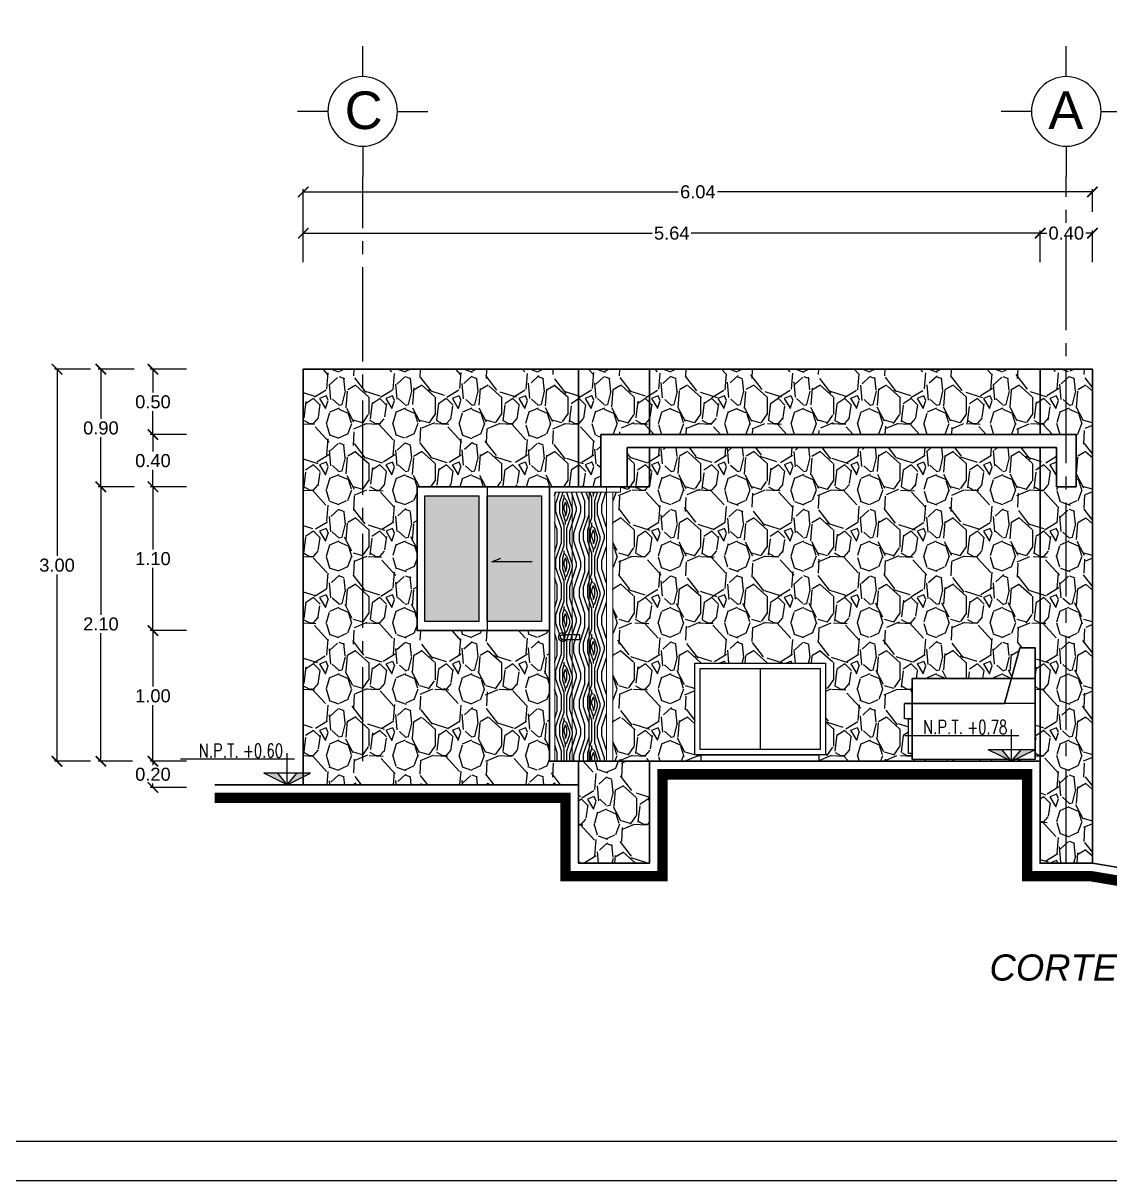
# Model space of a CAD drawing. Header units: millimetres. Extents: x 525387 to 527545, y 2235066 to 2235448.
# Drawn here: x 525726.26 to 525734.58, y 2235177.97 to 2235186.83 of the extents above; entities that cross this region are included whole.
import ezdxf
from ezdxf.enums import TextEntityAlignment as Align

# ---------------------------------------------------------------- set-up
doc = ezdxf.new("R2010")
doc.units = ezdxf.units.MM
doc.linetypes.add('ACAD_ISO04W100', pattern=[30, 24, -3, 0, -3])
for name, color, linetype in [('auxiliar', 6, 'Continuous'), ('COTAS', 2, 'Continuous'), ('EJES', 1, 'Continuous'), ('muebles', 2, 'Continuous'), ('pie de plano', 7, 'Continuous'), ('Texto', 7, 'Continuous'), ('ventanas', 3, 'Continuous')]:
    doc.layers.add(name, color=color, linetype=linetype)
doc.layers.add('muro', color=5, linetype='Continuous', lineweight=35)
doc.layers.add('puertas', color=2, linetype='Continuous', lineweight=13)
doc.styles.add('ARIAL', font='ariali.ttf')
doc.styles.add('ROMANS', font='romans')
doc.styles.get("Standard").update_dxf_attribs({"font": 'arial.ttf'})
doc.styles.add('STYLE1', font='arial.ttf')
doc.dimstyles.new('ISO-25', dxfattribs={"dimtxt": 0.04, "dimasz": 0.02, "dimexe": 0.02, "dimexo": 0.02, "dimgap": 0.02, "dimtad": 0, "dimtih": 1, "dimtoh": 1, "dimzin": 1, "dimdsep": 46, "dimtxsty": 'Standard', "dimcen": 0.02, "dimazin": 0, "dimtfac": 1, "dimtmove": 0, "dimatfit": 3, "dimfxl": 1, "dimarcsym": 0})
pattern_1 = [(138.0127875000001, (-47.76996672284603, -8.475744534792602), (-4.571999999716357, 4.064000000319163), [0.06834428800000002, -6.766096727913001]), (94.96974100000003, (-47.82076672284603, -8.430024534792603), (0.5080000289395837, -6.095999997588102), [0.117280944, -11.61080977870479]), (42.51044709999998, (-47.83092672284603, -8.313184534792603), (-5.587999998049193, -5.080000002145498), [0.08269630399999997, -8.186944558819993]), (177.273689, (-47.95792672284603, -8.115064534792602), (10.15999999994663, -0.5080000010639469), [0.106800904, -10.5732874851476]), (202.8336541800001, (-48.06460672284603, -8.109984534792602), (6.095999999911093, 2.540000000212681), [0.10472674, -10.3679615490688]), (267.2736889999999, (-48.16112672284603, -8.150624534792602), (0.5080000010639476, 10.15999999994663), [0.106800904, -10.5732874851476]), (307.69424047, (-48.16620672284603, -8.257304534792603), (-5.080000000380083, 6.603999999707181), [0.1412387319999999, -13.9826230628494]), (342.25532837, (-48.07984672284603, -8.369064534792603), (11.17599999969577, -3.556000000955861), [0.133343904, -13.201051320381]), (31.42956562000002, (-47.95284672284603, -8.409704534792603), (6.603999999645206, 4.064000000576624), [0.1071626, -10.6091091397424]), (85.23635829999996, (-47.86140672284603, -8.353824534792603), (-0.5080000008778524, -5.587999999919906), [0.122342656, -5.994787389999998]), (132.3974378, (-47.85124672284603, -8.231904534792601), (-5.588000000212799, 6.095999999804934), [0.158215584, -15.6633545024354]), (48.81407483, (-47.96300672284603, -8.617984534792603), (3.048000000247837, 3.555999999786702), [0.054000908, -5.346113164868801]), (81.46923440000003, (-47.92744672284603, -8.577344534792601), (-1.01599999884747, -6.604000000177932), [0.102736396, -10.17092779940799]), (134.9999999999999, (-47.91220672284603, -8.475744534792602), (-0.508000000000048, 1.643723596710471e-16), [0.07184186800000002, -0.6465786216856001]), (113.19859051, (-47.85124672284603, -8.440184534792602), (1.015999999821867, -2.540000000069218), [0.03868826400000001, -3.8301244737788]), (201.80140949, (-47.86648672284603, -8.404624534792601), (1.523999999964575, 0.5080000001062989), [0.05471312399999999, -2.680950597999999]), (300.96375653, (-47.91728672284603, -8.424944534792601), (1.015999999944225, -1.524000000037277), [0.088863932, -2.873259630582]), (71.56505118000001, (-47.87156672284603, -8.501144534792601), (-0.507999999946751, -1.016000000026517), [0.06425742800000002, -1.5421796233656]), (286.389540334, (-47.86648672284603, -8.109984534792602), (1.524000000000048, -5.08000000000003), [0.09001759999999998, -8.911765334507795]), (340.34617594, (-47.84108672284603, -8.196344534792603), (-5.587999999934083, 2.032000000185864), [0.075519788, -7.476443135640001]), (203.1985905099999, (-47.76996672284603, -8.501144534792601), (2.540000000071057, 1.015999999822652), [0.07737602000000002, -3.7914367177788]), (253.61045967, (-47.84108672284603, -8.531624534792602), (1.523999999644573, 5.080000000106459), [0.09001759999999998, -8.911765334507994]), (249.44395478, (-48.18144672284603, -8.109984534792602), (1.016000000000043, 2.539999999999973), [0.08680704, -4.253546862621202]), (204.7751406, (-48.21192672284603, -8.191264534792602), (5.587999998625453, 2.540000003023386), [0.07273442399999995, -7.200718676143999]), (336.80140949, (-48.27796672284603, -8.506224534792603), (2.540000000063861, -1.01599999984046), [0.07737602000000002, -3.7914367177788]), (287.35402464, (-48.20684672284603, -8.536704534792602), (-2.032000000426492, 6.603999999868606), [0.08515654800000004, -8.430475196040002]), (339.44395478, (-48.27796672284603, -8.257304534792603), (-2.539999999992927, 1.016000000017693), [0.04340351999999997, -4.296950382621198]), (11.309932474, (-48.27796672284603, -8.475744534792602), (2.032000000000074, 0.5080000000000797), [0.02590292, -2.564398992905201]), (75.96375653200006, (-48.25256672284603, -8.470664534792602), (-0.5079999999999734, -1.523999999999903), [0.10472674, -1.9898109178138]), (96.00900595999991, (-48.22716672284603, -8.369064534792603), (0.5080000002658699, -5.079999999973075), [0.09705339999999998, -9.608272972667399]), (213.6900675300001, (-47.96300672284603, -8.424944534792601), (1.015999999964741, 0.5080000000705936), [0.073264776, -1.758355271936]), (263.1572265899999, (-48.02396672284603, -8.465584534792603), (-1.015999999547881, -8.636000000053137), [0.127911352, -12.6632018130062]), (330.9453958999999, (-48.03920672284603, -8.592584534792602), (-3.555999999968051, 2.032000000055938), [0.05230164800000001, -5.177878463622001]), (0, (-47.99348672284603, -8.617984534792603), (0.5080000000000002, 0.508), [0.03048000000000001, -0.4775200000000001]), (30.25643716000002, (-48.21192672284603, -8.358904534792602), (-3.55600000014196, -2.031999999751433), [0.07057339199999996, -6.986788154639997]), (318.0127875, (-48.15096672284603, -8.323344534792602), (4.571999999702041, -4.06400000033507), [0.136688576, -6.697752439913001]), (270, (-48.04936672284603, -8.414784534792602), (0.508, -0.5080000000000002), [0.13208, -0.3759200000000001]), (235.3048465, (-48.04936672284603, -8.546864534792602), (-3.555999997250917, -5.080000001924306), [0.08032191200000001, -7.951863344828002]), (164.0546040999999, (-48.09508672284603, -8.612904534792602), (-2.03200000000895, 0.5079999999645117), [0.073965816, -3.624330007754401]), (117.6459753599999, (-48.16620672284603, -8.592584534792602), (-5.07999999932615, 9.652000000354674), [0.12042902, -11.9224928845876]), (85.42607873999997, (-48.22208672284603, -8.485904534792603), (0.5079999999998969, 6.603999999999767), [0.127405892, -12.613169291248])]

# ---------------------------------------------------------------- blocks, each defined once
blk = doc.blocks.new('EJE')
at = {"layer": 'EJES', "color": 2}
for p, q in [((-0.7800000000006548, 0.4159999999999116), (-0.7800000000006548, 0.7800000000000296)), ((-1.195999999999913, 0), (-1.5600000000004, 0)), ((-0.3640000000004875, 0), (0, 0)), ((-0.7800000000006548, -0.4160000000000679), (-0.7800000000006548, -0.7800000000000296))]:
    blk.add_line(p, q, dxfattribs=at)
at = {"layer": 'EJES', "color": 4}
blk.add_circle((-0.7800000000006548, 0), 0.4160000000000001, dxfattribs=at)
blk = doc.blocks.new('_ArchTick')
at = {"color": 0, "linetype": 'ByBlock', "lineweight": 0, "const_width": 0.15}
blk.add_lwpolyline([(-0.5, -0.5), (0.5, 0.5)], dxfattribs=at)
blk = doc.blocks.new('*D222')
at = {"layer": 'COTAS', "color": 0, "linetype": 'Continuous', "lineweight": -2, "transparency": 16777216}
for p, q in [((525734.0435727251, 2235185.002146883), (525734.0435727251, 2235185.242783181)), ((525734.443572725, 2235185.002146883), (525734.443572725, 2235185.242783181)), ((525734.0435727251, 2235185.222783181), (525734.0938660402, 2235185.222783181)), ((525734.443572725, 2235185.222783181), (525734.39327941, 2235185.222783181))]:
    blk.add_line(p, q, dxfattribs=at)
at = {"layer": 'Defpoints', "color": 0, "linetype": 'Continuous', "transparency": 16777216}
for p in [(525734.0435727251, 2235185.222783181), (525734.0435727251, 2235184.982146883), (525734.443572725, 2235184.982146883)]:
    blk.add_point(p, dxfattribs=at)
at = {"layer": 'COTAS', "color": 0, "linetype": 'Continuous', "lineweight": -2, "transparency": 16777216, "xscale": 0.08, "yscale": 0.08, "zscale": 0.08, "rotation": 180}
blk.add_blockref('_ArchTick', (525734.0435727251, 2235185.222783181), dxfattribs=at)
at = {"layer": 'COTAS', "color": 0, "linetype": 'Continuous', "lineweight": -2, "transparency": 16777216, "xscale": 0.08, "yscale": 0.08, "zscale": 0.08}
blk.add_blockref('_ArchTick', (525734.443572725, 2235185.222783181), dxfattribs=at)
at = {"layer": 'COTAS', "color": 0, "linetype": 'Continuous', "lineweight": -3, "transparency": 16777216, "insert": (525734.2435727251, 2235185.222783181), "char_height": 0.1, "attachment_point": 5}
blk.add_mtext('0.40', dxfattribs=at)
blk = doc.blocks.new('*D223')
at = {"layer": 'COTAS', "color": 0, "linetype": 'Continuous', "lineweight": -2, "transparency": 16777216}
for p, q in [((525728.4056314068, 2235185.002146883), (525728.4056314068, 2235185.242783181)), ((525734.0435727251, 2235185.002146883), (525734.0435727251, 2235185.242783181)), ((525728.4056314068, 2235185.222783181), (525731.0749294875, 2235185.222783181)), ((525734.0435727251, 2235185.222783181), (525731.3742746444, 2235185.222783181))]:
    blk.add_line(p, q, dxfattribs=at)
at = {"layer": 'Defpoints', "color": 0, "linetype": 'Continuous', "transparency": 16777216}
for p in [(525728.4056314068, 2235185.222783181), (525728.4056314068, 2235184.982146883), (525734.0435727251, 2235184.982146883)]:
    blk.add_point(p, dxfattribs=at)
at = {"layer": 'COTAS', "color": 0, "linetype": 'Continuous', "lineweight": -2, "transparency": 16777216, "xscale": 0.08, "yscale": 0.08, "zscale": 0.08, "rotation": 180}
blk.add_blockref('_ArchTick', (525728.4056314068, 2235185.222783181), dxfattribs=at)
at = {"layer": 'COTAS', "color": 0, "linetype": 'Continuous', "lineweight": -2, "transparency": 16777216, "xscale": 0.08, "yscale": 0.08, "zscale": 0.08}
blk.add_blockref('_ArchTick', (525734.0435727251, 2235185.222783181), dxfattribs=at)
at = {"layer": 'COTAS', "color": 0, "linetype": 'Continuous', "lineweight": -3, "transparency": 16777216, "insert": (525731.224602066, 2235185.222783181), "char_height": 0.1, "attachment_point": 5}
blk.add_mtext('5.64', dxfattribs=at)
blk = doc.blocks.new('*D224')
at = {"layer": 'COTAS', "color": 0, "linetype": 'Continuous', "lineweight": -2, "transparency": 16777216}
for p, q in [((525728.4056314068, 2235185.224121036), (525728.4056314068, 2235185.558788756)), ((525728.4056314068, 2235185.538788756), (525731.2746566363, 2235185.538788756)), ((525734.4435727253, 2235185.538788756), (525731.5745474958, 2235185.538788756)), ((525734.4435727253, 2235185.386277434), (525734.4435727253, 2235185.558788756))]:
    blk.add_line(p, q, dxfattribs=at)
at = {"layer": 'Defpoints', "color": 0, "linetype": 'Continuous', "transparency": 16777216}
for p in [(525728.4056314068, 2235185.538788756), (525734.4435727253, 2235185.366277434), (525728.4056314068, 2235185.204121036)]:
    blk.add_point(p, dxfattribs=at)
at = {"layer": 'COTAS', "color": 0, "linetype": 'Continuous', "lineweight": -2, "transparency": 16777216, "xscale": 0.08, "yscale": 0.08, "zscale": 0.08, "rotation": 180}
blk.add_blockref('_ArchTick', (525728.4056314068, 2235185.538788756), dxfattribs=at)
at = {"layer": 'COTAS', "color": 0, "linetype": 'Continuous', "lineweight": -2, "transparency": 16777216, "xscale": 0.08, "yscale": 0.08, "zscale": 0.08}
blk.add_blockref('_ArchTick', (525734.4435727253, 2235185.538788756), dxfattribs=at)
at = {"layer": 'COTAS', "color": 0, "linetype": 'Continuous', "lineweight": -3, "transparency": 16777216, "insert": (525731.424602066, 2235185.538788756), "char_height": 0.1, "attachment_point": 5}
blk.add_mtext('6.04', dxfattribs=at)
blk = doc.blocks.new('*D225')
at = {"layer": 'COTAS', "color": 0, "linetype": 'Continuous', "lineweight": -2, "transparency": 16777216}
for p, q in [((525727.5107688151, 2235182.181900175), (525727.2349713744, 2235182.181900175)), ((525727.2549713744, 2235182.181900175), (525727.2549713744, 2235181.752957474)), ((525727.2549713744, 2235181.181900175), (525727.2549713744, 2235181.610842876)), ((525727.5107688151, 2235181.181900175), (525727.2349713744, 2235181.181900175))]:
    blk.add_line(p, q, dxfattribs=at)
at = {"layer": 'Defpoints', "color": 0, "linetype": 'Continuous', "transparency": 16777216}
for p in [(525727.5307688151, 2235182.181900175), (525727.2549713744, 2235181.181900175), (525727.5307688151, 2235181.181900175)]:
    blk.add_point(p, dxfattribs=at)
at = {"layer": 'COTAS', "color": 0, "linetype": 'Continuous', "lineweight": -2, "transparency": 16777216, "xscale": 0.08, "yscale": 0.08, "zscale": 0.08}
for p, rotation in [((525727.2549713744, 2235182.181900175), 90), ((525727.2549713744, 2235181.181900175), 270)]:
    blk.add_blockref('_ArchTick', p, dxfattribs=dict(at, rotation=rotation))
at = {"layer": 'COTAS', "color": 0, "linetype": 'Continuous', "lineweight": -3, "transparency": 16777216, "insert": (525727.2549713749, 2235181.681900174), "char_height": 0.1, "attachment_point": 5}
blk.add_mtext('1.00', dxfattribs=at)
blk = doc.blocks.new('*D226')
at = {"layer": 'COTAS', "color": 0, "linetype": 'Continuous', "lineweight": -2, "transparency": 16777216}
for p, q in [((525727.510768815, 2235181.181900175), (525727.2349713744, 2235181.181900175)), ((525727.2549713744, 2235181.181900175), (525727.2549713744, 2235181.152957473)), ((525727.2549713744, 2235180.981900175), (525727.2549713744, 2235181.010842876)), ((525727.510768815, 2235180.981900175), (525727.2349713744, 2235180.981900175))]:
    blk.add_line(p, q, dxfattribs=at)
at = {"layer": 'Defpoints', "color": 0, "linetype": 'Continuous', "transparency": 16777216}
for p in [(525727.530768815, 2235181.181900175), (525727.2549713744, 2235180.981900175), (525727.530768815, 2235180.981900175)]:
    blk.add_point(p, dxfattribs=at)
at = {"layer": 'COTAS', "color": 0, "linetype": 'Continuous', "lineweight": -2, "transparency": 16777216, "xscale": 0.08, "yscale": 0.08, "zscale": 0.08}
for p, rotation in [((525727.2549713744, 2235181.181900175), 90), ((525727.2549713744, 2235180.981900175), 270)]:
    blk.add_blockref('_ArchTick', p, dxfattribs=dict(at, rotation=rotation))
at = {"layer": 'COTAS', "color": 0, "linetype": 'Continuous', "lineweight": -3, "transparency": 16777216, "insert": (525727.2549713749, 2235181.081900174), "char_height": 0.1, "attachment_point": 5}
blk.add_mtext('0.20', dxfattribs=at)
blk = doc.blocks.new('*D227')
at = {"layer": 'COTAS', "color": 0, "linetype": 'Continuous', "lineweight": -2, "transparency": 16777216}
for p, q in [((525727.5107688151, 2235183.281900174), (525727.2349713751, 2235183.281900174)), ((525727.2549713751, 2235183.281900174), (525727.2549713751, 2235182.802957473)), ((525727.2549713751, 2235182.181900176), (525727.2549713751, 2235182.660842876)), ((525727.5107688151, 2235182.181900176), (525727.2349713751, 2235182.181900176))]:
    blk.add_line(p, q, dxfattribs=at)
at = {"layer": 'Defpoints', "color": 0, "linetype": 'Continuous', "transparency": 16777216}
for p in [(525727.5307688151, 2235183.281900174), (525727.2549713751, 2235182.181900176), (525727.5307688151, 2235182.181900176)]:
    blk.add_point(p, dxfattribs=at)
at = {"layer": 'COTAS', "color": 0, "linetype": 'Continuous', "lineweight": -2, "transparency": 16777216, "xscale": 0.08, "yscale": 0.08, "zscale": 0.08}
for p, rotation in [((525727.2549713751, 2235183.281900174), 90), ((525727.2549713751, 2235182.181900176), 270)]:
    blk.add_blockref('_ArchTick', p, dxfattribs=dict(at, rotation=rotation))
at = {"layer": 'COTAS', "color": 0, "linetype": 'Continuous', "lineweight": -3, "transparency": 16777216, "insert": (525727.2549713756, 2235182.731900174), "char_height": 0.1, "attachment_point": 5}
blk.add_mtext('1.10', dxfattribs=at)
blk = doc.blocks.new('*D228')
at = {"layer": 'COTAS', "color": 0, "linetype": 'Continuous', "lineweight": -2, "transparency": 16777216}
for p, q in [((525727.5107688151, 2235184.181900174), (525727.2349713753, 2235184.181900174)), ((525727.2549713753, 2235184.181900174), (525727.2549713753, 2235184.002957473)), ((525727.2549713753, 2235183.681900175), (525727.2549713753, 2235183.860842876)), ((525727.5107688151, 2235183.681900175), (525727.2349713753, 2235183.681900175))]:
    blk.add_line(p, q, dxfattribs=at)
at = {"layer": 'Defpoints', "color": 0, "linetype": 'Continuous', "transparency": 16777216}
for p in [(525727.5307688151, 2235184.181900174), (525727.2549713753, 2235183.681900175), (525727.5307688151, 2235183.681900175)]:
    blk.add_point(p, dxfattribs=at)
at = {"layer": 'COTAS', "color": 0, "linetype": 'Continuous', "lineweight": -2, "transparency": 16777216, "xscale": 0.08, "yscale": 0.08, "zscale": 0.08}
for p, rotation in [((525727.2549713753, 2235184.181900174), 90), ((525727.2549713753, 2235183.681900175), 270)]:
    blk.add_blockref('_ArchTick', p, dxfattribs=dict(at, rotation=rotation))
at = {"layer": 'COTAS', "color": 0, "linetype": 'Continuous', "lineweight": -3, "transparency": 16777216, "insert": (525727.2549713758, 2235183.931900174), "char_height": 0.1, "attachment_point": 5}
blk.add_mtext('0.50', dxfattribs=at)
blk = doc.blocks.new('*D229')
at = {"layer": 'COTAS', "color": 0, "linetype": 'Continuous', "lineweight": -2, "transparency": 16777216}
for p, q in [((525726.7768689438, 2235184.181900174), (525726.5010715048, 2235184.181900174)), ((525726.5210715048, 2235184.181900174), (525726.5210715048, 2235182.752991579)), ((525726.5210715048, 2235181.181900175), (525726.5210715048, 2235182.610808769)), ((525726.7768689438, 2235181.181900175), (525726.5010715048, 2235181.181900175))]:
    blk.add_line(p, q, dxfattribs=at)
at = {"layer": 'Defpoints', "color": 0, "linetype": 'Continuous', "transparency": 16777216}
for p in [(525726.7968689438, 2235184.181900174), (525726.5210715048, 2235181.181900175), (525726.7968689438, 2235181.181900175)]:
    blk.add_point(p, dxfattribs=at)
at = {"layer": 'COTAS', "color": 0, "linetype": 'Continuous', "lineweight": -2, "transparency": 16777216, "xscale": 0.08, "yscale": 0.08, "zscale": 0.08}
for p, rotation in [((525726.5210715048, 2235184.181900174), 90), ((525726.5210715048, 2235181.181900175), 270)]:
    blk.add_blockref('_ArchTick', p, dxfattribs=dict(at, rotation=rotation))
at = {"layer": 'COTAS', "color": 0, "linetype": 'Continuous', "lineweight": -3, "transparency": 16777216, "insert": (525726.5210715053, 2235182.681900174), "char_height": 0.1, "attachment_point": 5}
blk.add_mtext('3.00', dxfattribs=at)
blk = doc.blocks.new('A$C38C77A10')
at = {"linetype": 'ByBlock'}
for points in [[(101.5999761905696, 736.5999845659389, 609.6), (-2.380940713919699e-05, 736.5999845659389, 609.6), (-2.380940713919699e-05, 736.5999845659389), (101.5999761905696, 736.5999845659389)], [(-2.380940713919699e-05, 38.09998456593894, 609.6), (-2.380940713919699e-05, 736.5999845659389, 609.6), (-2.380940713919699e-05, 736.5999845659389), (-2.380940713919699e-05, 38.09998456593894)], [(203.1999761905463, 368.2999845659215), (101.5999761905696, 736.5999845659389), (-2.380940713919699e-05, 736.5999845659389), (-2.380940713919699e-05, 368.2999845659215)], [(101.5999761905696, 736.5999845659389, 609.6), (-2.380940713919699e-05, 736.5999845659389, 609.6), (-2.380940713919699e-05, 368.2999845659215, 609.6), (203.1999761905463, 368.2999845659215, 609.6)], [(203.1999761905463, 368.2999845659215, 609.6), (101.5999761905696, 736.5999845659389, 609.6), (101.5999761905696, 736.5999845659389), (203.1999761905463, 368.2999845659215)], [(812.7999761905812, 533.3999845659273), (-2.380940713919699e-05, 533.3999845659273), (-2.380940713919699e-05, 533.3999845659273, -101.6), (812.7999761905812, 533.3999845659273, -101.6)], [(-2.380940713919699e-05, 533.3999845659273), (-2.380940713919699e-05, 533.3999845659273, -101.6), (-2.380940713919699e-05, -1.543406688142568e-05, -101.6), (-2.380940713919699e-05, -1.543406688142568e-05)], [(812.7999761905812, 533.3999845659273, -101.6), (-2.380940713919699e-05, 533.3999845659273, -101.6), (-2.380940713919699e-05, -1.543406688142568e-05, -101.6), (812.7999761905812, -1.543406688142568e-05, -101.6)], [(812.7999761905812, -1.543406688142568e-05), (812.7999761905812, 533.3999845659273), (-2.380940713919699e-05, 533.3999845659273), (-2.380940713919699e-05, -1.543406688142568e-05)], [(-2.380940713919699e-05, 533.3999845659273, 609.6), (812.7999761905812, 533.3999845659273, 609.6), (812.7999761905812, 533.3999845659273, 711.2), (-2.380940713919699e-05, 533.3999845659273, 711.2)], [(812.7999761905812, -1.543406688142568e-05, 609.6), (812.7999761905812, 533.3999845659273, 609.6), (-2.380940713919699e-05, 533.3999845659273, 609.6), (-2.380940713919699e-05, -1.543406688142568e-05, 609.6)], [(-2.380940713919699e-05, 533.3999845659273, 711.2), (-2.380940713919699e-05, -1.543406688142568e-05, 711.2), (812.7999761905812, -1.543406688142568e-05, 711.2), (812.7999761905812, 533.3999845659273, 711.2)], [(-2.380940713919699e-05, 533.3999845659273, 711.2), (-2.380940713919699e-05, 533.3999845659273, 609.6), (-2.380940713919699e-05, -1.543406688142568e-05, 609.6), (-2.380940713919699e-05, -1.543406688142568e-05, 711.2)], [(812.7999761905812, 533.3999845659273), (812.7999761905812, 533.3999845659273, -101.6), (812.7999761905812, -1.543406688142568e-05, -101.6), (812.7999761905812, -1.543406688142568e-05)], [(812.7999761905812, 533.3999845659273, 711.2), (812.7999761905812, 533.3999845659273, 609.6), (812.7999761905812, -1.543406688142568e-05, 609.6), (812.7999761905812, -1.543406688142568e-05, 711.2)], [(203.1999761905463, 368.2999845659215, 609.6), (203.1999761905463, 368.2999845659215), (863.5999761905696, 368.2999845659215), (863.5999761905696, 368.2999845659215, 609.6)], [(863.5999761905696, 368.2999845659215, 609.6000000000015), (812.7999761905812, 368.2999845659215, 609.6000000000015), (812.7999761905812, 266.6999845659448, 609.6000000000015), (863.5999761905696, 266.6999845659448, 609.6000000000015)], [(838.1999761905463, 266.6999845659448), (812.7999761905812, 266.6999845659448), (812.7999761905812, 38.09998456593894), (838.1999761905463, 38.09998456593894)], [(838.1999761905463, 266.6999845659448, 609.6000000000015), (812.7999761905812, 266.6999845659448, 609.6000000000015), (812.7999761905812, 38.09998456593894, 609.6000000000015), (838.1999761905463, 38.09998456593894, 609.6000000000015)]]:
    blk.add_3dface(points, dxfattribs=at)
blk = doc.blocks.new('*D231')
at = {"layer": 'COTAS', "color": 0, "linetype": 'Continuous', "lineweight": -2, "transparency": 16777216}
for p, q in [((525727.5107688151, 2235183.681900176), (525727.234971376, 2235183.681900176)), ((525727.254971376, 2235183.681900176), (525727.254971376, 2235183.552957474)), ((525727.254971376, 2235183.281900175), (525727.254971376, 2235183.410842877)), ((525727.5107688151, 2235183.281900175), (525727.234971376, 2235183.281900175))]:
    blk.add_line(p, q, dxfattribs=at)
at = {"layer": 'Defpoints', "color": 0, "linetype": 'Continuous', "transparency": 16777216}
for p in [(525727.5307688151, 2235183.681900176), (525727.254971376, 2235183.281900175), (525727.5307688151, 2235183.281900175)]:
    blk.add_point(p, dxfattribs=at)
at = {"layer": 'COTAS', "color": 0, "linetype": 'Continuous', "lineweight": -2, "transparency": 16777216, "xscale": 0.08, "yscale": 0.08, "zscale": 0.08}
for p, rotation in [((525727.254971376, 2235183.681900176), 90), ((525727.254971376, 2235183.281900175), 270)]:
    blk.add_blockref('_ArchTick', p, dxfattribs=dict(at, rotation=rotation))
at = {"layer": 'COTAS', "color": 0, "linetype": 'Continuous', "lineweight": -3, "transparency": 16777216, "insert": (525727.2549713765, 2235183.481900175), "char_height": 0.1, "attachment_point": 5}
blk.add_mtext('0.40', dxfattribs=at)
blk = doc.blocks.new('*D232')
at = {"layer": 'COTAS', "color": 0, "linetype": 'Continuous', "lineweight": -2, "transparency": 16777216}
for p, q in [((525727.0977875529, 2235183.281900176), (525726.8367475225, 2235183.281900176)), ((525726.8567475225, 2235183.281900176), (525726.8567475225, 2235182.302957474)), ((525726.8567475225, 2235181.181900176), (525726.8567475225, 2235182.160842877)), ((525727.0977875529, 2235181.181900176), (525726.8367475225, 2235181.181900176))]:
    blk.add_line(p, q, dxfattribs=at)
at = {"layer": 'Defpoints', "color": 0, "linetype": 'Continuous', "transparency": 16777216}
for p in [(525726.8567475225, 2235183.281900176), (525727.1177875529, 2235183.281900176), (525727.1177875529, 2235181.181900176)]:
    blk.add_point(p, dxfattribs=at)
at = {"layer": 'COTAS', "color": 0, "linetype": 'Continuous', "lineweight": -2, "transparency": 16777216, "xscale": 0.08, "yscale": 0.08, "zscale": 0.08}
for p, rotation in [((525726.8567475225, 2235183.281900176), 90), ((525726.8567475225, 2235181.181900176), 270)]:
    blk.add_blockref('_ArchTick', p, dxfattribs=dict(at, rotation=rotation))
at = {"layer": 'COTAS', "color": 0, "linetype": 'Continuous', "lineweight": -3, "transparency": 16777216, "insert": (525726.856747523, 2235182.231900175), "char_height": 0.1, "attachment_point": 5}
blk.add_mtext('2.10', dxfattribs=at)
blk = doc.blocks.new('*D233')
at = {"layer": 'COTAS', "color": 0, "linetype": 'Continuous', "lineweight": -2, "transparency": 16777216}
for p, q in [((525727.1125449622, 2235184.181900176), (525726.8367475234, 2235184.181900176)), ((525726.8567475234, 2235184.181900176), (525726.8567475234, 2235183.802957474)), ((525726.8567475234, 2235183.281900176), (525726.8567475234, 2235183.660842877)), ((525727.1125449622, 2235183.281900176), (525726.8367475234, 2235183.281900176))]:
    blk.add_line(p, q, dxfattribs=at)
at = {"layer": 'Defpoints', "color": 0, "linetype": 'Continuous', "transparency": 16777216}
for p in [(525727.1325449622, 2235184.181900176), (525726.8567475234, 2235183.281900176), (525727.1325449622, 2235183.281900176)]:
    blk.add_point(p, dxfattribs=at)
at = {"layer": 'COTAS', "color": 0, "linetype": 'Continuous', "lineweight": -2, "transparency": 16777216, "xscale": 0.08, "yscale": 0.08, "zscale": 0.08}
for p, rotation in [((525726.8567475234, 2235184.181900176), 90), ((525726.8567475234, 2235183.281900176), 270)]:
    blk.add_blockref('_ArchTick', p, dxfattribs=dict(at, rotation=rotation))
at = {"layer": 'COTAS', "color": 0, "linetype": 'Continuous', "lineweight": -3, "transparency": 16777216, "insert": (525726.8567475239, 2235183.731900175), "char_height": 0.1, "attachment_point": 5}
blk.add_mtext('0.90', dxfattribs=at)

msp = doc.modelspace()

# ---------------------------------------------------------------- hatches: boundary and pattern name
at = {"layer": 'muebles', "ltscale": 0.02}
h = msp.add_hatch(dxfattribs=at)
h.set_pattern_fill('HTWOOD25', color=22, scale=0.6022406249999998, angle=-90.76999999999975, style=0, pattern_type=2)
h.set_pattern_definition([(45, (525730.4117043657, 2235181.312285044), (0, 0.4258484298435246), [0.015056015625, -0.286064296875]), (135, (525730.4223505767, 2235181.471978205), (-0.4258484298435246, 3.343107041198223e-17), [0.03011203125, -0.27100828125]), (90, (525730.401058155, 2235181.40810094), (-0.2129242149258131, 0.2129242149258131), [0.02128920609375, -0.06386761828125, 0.02128920609375, -0.0425784121875, 0.1490545546875, -0.1277694324777642]), (90, (525730.4117043657, 2235181.290992622), (-0.2129242149258131, 0.2129242149258131), [0.02129221729687501, -0.04258443459375001, 0.02129221729687501, -0.3406795605436782]), (90, (525730.4649354196, 2235181.386808519), (-0.2129242149258131, 0.2129242149258131), [0.02129221729687501, -0.4045562124343032]), (90, (525730.4968740518, 2235181.397454729), (-0.2129242149258131, 0.2129242149258131), [0.02129221729687501, -0.4045562124343032]), (90, (525730.4436429981, 2235181.386808519), (-0.2129242149258131, 0.2129242149258131), [0.02129221729687501, -0.4045562124343032]), (90, (525730.4223505767, 2235181.386808519), (-0.2129242149258131, 0.2129242149258131), [0.04258443459375001, -0.383263995137428]), (90, (525730.3158884691, 2235181.599732733), (-0.2129242149258131, 0.2129242149258131), [0.04258443459375001, -0.383263995137428]), (90, (525730.3904119444, 2235181.376162308), (-0.2129242149258131, 0.2129242149258131), [0.08516886918750002, -0.3406795605436782]), (90, (525730.3691195229, 2235181.376162308), (-0.2129242149258131, 0.2129242149258131), [0.08516886918750002, -0.3406795605436782]), (90, (525730.4436429981, 2235181.578440312), (-0.2129242149258131, 0.2129242149258131), [0.08516886918750002, -0.3406795605436782]), (90, (525730.3371808906, 2235181.386808519), (-0.2129242149258131, 0.2129242149258131), [0.06387725413125, -0.3619711755999282]), (90, (525730.2626574154, 2235181.376162308), (-0.2129242149258131, 0.2129242149258131), [0.06387725413125, -0.3619711755999282]), (90, (525730.3052422585, 2235181.376162308), (-0.2129242149258131, 0.2129242149258131), [0.06387725413125, -0.3619711755999282]), (90, (525730.3797657335, 2235181.578440312), (-0.2129242149258131, 0.2129242149258131), [0.1064621102934375, -0.3193863194377406]), (90, (525730.3478271014, 2235181.567794102), (-0.2129242149258131, 0.2129242149258131), [0.1064621102934375, -0.3193863194377406]), (90, (525730.4223505766, 2235181.535855469), (-0.2129242149258131, 0.2129242149258131), [0.1490469501951281, -0.2768014792349297]), (71.5650512, (525730.4117043657, 2235181.354869887), (0.2129242148365989, 0.2129242150069658), [0.03366627173535924, -0.639659214162279]), (71.5650512, (525730.3904119444, 2235181.461331994), (0.2129242148365989, 0.2129242150069658), [0.03366627173535924, -0.639659214162279]), (71.5650512, (525730.401058155, 2235181.429393362), (0.2129242148365989, 0.2129242150069658), [0.03366627173535924, -0.639659214162279]), (71.5650512, (525730.4223505766, 2235181.322931255), (0.2129242148365989, 0.2129242150069658), [0.06733254949312474, -0.6059929385123556]), (71.5650512, (525730.3691195229, 2235181.461331994), (0.2129242148365989, 0.2129242150069658), [0.1009988230352059, -0.5723266649702744]), (71.5650512, (525730.3371808905, 2235181.450685784), (0.2129242148365989, 0.2129242150069658), [0.1346650974806479, -0.5386603905248322]), (71.5650512, (525730.3052422585, 2235181.440039573), (0.2129242148365989, 0.2129242150069658), [0.1346650974806479, -0.5386603905248322]), (71.5650512, (525730.2094263617, 2235181.471978205), (0.2129242148365989, 0.2129242150069658), [0.1346650974806479, -0.5386603905248322]), (71.5650512, (525730.230718783, 2235181.450685784), (0.2129242148365989, 0.2129242150069658), [0.1683313737328119, -0.5049941142726682]), (71.5650512, (525730.2626574154, 2235181.440039573), (0.2129242148365989, 0.2129242150069658), [0.1683313737328119, -0.5049941142726682]), (108.43494882, (525730.4223505766, 2235181.429393362), (-0.2129242149109234, 0.2129242149326411), [0.03366627173535932, -0.6396592141622796]), (108.43494882, (525730.4117043657, 2235181.376162308), (-0.2129242149109234, 0.2129242149326411), [0.03366627173535932, -0.6396592141622796]), (108.43494882, (525730.4117043657, 2235181.312285044), (-0.2129242149109234, 0.2129242149326411), [0.06733254949312488, -0.6059929385123561]), (108.43494882, (525730.4436429981, 2235181.40810094), (-0.2129242149109234, 0.2129242149326411), [0.06733254949312488, -0.6059929385123561]), (108.43494882, (525730.401058155, 2235181.280346411), (-0.2129242149109234, 0.2129242149326411), [0.100998823035206, -0.5723266649702756]), (108.43494882, (525730.3797657335, 2235181.259053989), (-0.2129242149109234, 0.2129242149326411), [0.1346650974806482, -0.5386603905248335]), (108.43494882, (525730.5607513163, 2235181.461331994), (-0.2129242149109234, 0.2129242149326411), [0.1346650974806482, -0.5386603905248335]), (108.43494882, (525730.4649354196, 2235181.40810094), (-0.2129242149109234, 0.2129242149326411), [0.1346650974806482, -0.5386603905248335]), (108.43494882, (525730.5288126839, 2235181.429393362), (-0.2129242149109234, 0.2129242149326411), [0.1683313737328121, -0.5049941142726695]), (108.43494882, (525730.4968740519, 2235181.418747151), (-0.2129242149109234, 0.2129242149326411), [0.1683313737328121, -0.5049941142726695])])
h.paths.add_polyline_path([(525730.3288797005, 2235183.241900174), (525730.7248195184, 2235183.241900174), (525730.7248195187, 2235181.181900174), (525730.3288797005, 2235181.181900174)])
at = {"layer": 'muro', "linetype": 'Continuous', "lineweight": -3}
h = msp.add_hatch(dxfattribs=at)
h.set_pattern_fill('GRAVEL', color=41, scale=0.02, angle=270)
h.set_pattern_definition(pattern_1)
h.paths.add_polyline_path([(525730.2888797005, 2235183.281900174), (525730.5119471985, 2235183.281900174), (525730.5119471985, 2235184.181900174), (525728.4056314068, 2235184.181900174), (525728.4056314068, 2235181.001900174), (525730.5119471985, 2235181.001900174), (525730.5119471985, 2235181.181900174), (525730.2888797005, 2235181.181900174), (525730.2888797005, 2235182.181900174), (525729.275820165, 2235182.181900174), (525729.275820165, 2235183.281900174)])
h = msp.add_hatch(dxfattribs=at)
h.set_pattern_fill('GRAVEL', color=41, scale=0.02, angle=270)
h.set_pattern_definition(pattern_1)
h.paths.add_polyline_path([(525731.0543375164, 2235184.181900174), (525730.5119471985, 2235184.181900174), (525730.5119471985, 2235183.281900174), (525730.681444173, 2235183.281900174), (525730.681444173, 2235183.681900174), (525731.0543375163, 2235183.681900174)])
h.paths.add_polyline_path([(525734.0435727253, 2235183.681900174), (525734.0435727253, 2235184.181900174), (525731.0543375164, 2235184.181900174), (525731.0543375163, 2235183.681900174)])
h.paths.add_polyline_path([(525734.4435727253, 2235184.181900174), (525734.0435727253, 2235184.181900174), (525734.0435727253, 2235183.681900174), (525734.318572725, 2235183.681900174), (525734.318572725, 2235183.281900174), (525734.1685727251, 2235183.281900174), (525734.1685727251, 2235183.581900174), (525734.0435727253, 2235183.581900174), (525734.0435727253, 2235180.401900174), (525734.4435727253, 2235180.401900174)])
h = msp.add_hatch(dxfattribs=at)
h.set_pattern_fill('GRAVEL', color=41, scale=0.02, angle=270)
h.set_pattern_definition(pattern_1)
h.paths.add_polyline_path([(525731.0543375164, 2235183.581900174), (525731.0543375164, 2235183.281900174), (525730.8337865021, 2235183.281900174), (525730.8337865021, 2235183.241900174), (525730.7748195186, 2235183.241900174), (525730.7748195186, 2235181.181900174), (525731.451061887, 2235181.181900174), (525731.451061887, 2235181.231900174), (525731.401061887, 2235181.231900174), (525731.401061887, 2235181.931900174), (525732.4010603634, 2235181.931900174), (525732.4010603634, 2235181.231900174), (525732.3510603633, 2235181.231900174), (525732.3510603633, 2235181.181900174), (525734.0435727253, 2235181.181900174), (525734.0435727253, 2235183.581900174)])
h.paths.add_polyline_path([(525733.0650242924, 2235181.814563858), (525733.824123873, 2235181.814563858), (525733.8890735697, 2235182.050006509), (525734.006794895, 2235182.050006509), (525734.006794895, 2235181.240672397), (525734.006794895, 2235181.1965269), (525733.0650242924, 2235181.1965269), (525733.0650242924, 2235181.240672397), (525733.0355939611, 2235181.240672397), (525733.0355939611, 2235181.505545379), (525733.0061636298, 2235181.505545379), (525733.0061636298, 2235181.623266704), (525733.0650242924, 2235181.623266704)], flags=16)
h.paths.add_polyline_path([(525733.0650242924, 2235181.814563858), (525733.824123873, 2235181.814563858), (525733.8890735697, 2235182.050006509), (525734.006794895, 2235182.050006509), (525734.006794895, 2235181.623266704), (525734.006794895, 2235181.1965269), (525733.0650242924, 2235181.1965269), (525733.0650242924, 2235181.240672397), (525733.0355939611, 2235181.240672397), (525733.0355939611, 2235181.505545379), (525733.0650242924, 2235181.505545379)], flags=0)
h.paths.add_polyline_path([(525731.0543375164, 2235183.581900174), (525730.8848405421, 2235183.581900174), (525730.884840542, 2235183.281900174), (525731.0543375164, 2235183.281900174)], flags=17)
h = msp.add_hatch(dxfattribs=at)
h.set_pattern_fill('GRAVEL', color=41, scale=0.02, angle=270)
h.set_pattern_definition([(138.0127875000001, (0.508, -0.3657600000000002), (-4.571999999716357, 4.064000000319163), [0.06834428800000002, -6.766096727913001]), (94.96974100000003, (0.4572, -0.3200400000000002), (0.5080000289395837, -6.095999997588102), [0.117280944, -11.6108097787048]), (42.51044709999998, (0.44704, -0.2032000000000001), (-5.587999998049193, -5.080000002145498), [0.08269630400000001, -8.186944558819999]), (177.273689, (0.32004, -0.00508000000000006), (10.15999999994663, -0.5080000010639469), [0.106800904, -10.5732874851476]), (202.8336541800001, (0.21336, -3.919359615991189e-17), (6.095999999911093, 2.540000000212681), [0.10472674, -10.3679615490688]), (267.2736889999999, (0.11684, -0.04064000000000003), (0.5080000010639476, 10.15999999994663), [0.106800904, -10.5732874851476]), (307.69424047, (0.11176, -0.1473200000000001), (-5.080000000380083, 6.603999999707181), [0.141238732, -13.9826230628494]), (342.25532837, (0.19812, -0.2590800000000001), (11.17599999969577, -3.556000000955861), [0.133343904, -13.201051320381]), (31.42956562000002, (0.32512, -0.2997200000000001), (6.603999999645206, 4.064000000576624), [0.1071626, -10.6091091397424]), (85.23635829999996, (0.4165600000000001, -0.2438400000000001), (-0.5080000008778524, -5.587999999919906), [0.122342656, -5.994787390000001]), (132.3974378, (0.42672, -0.1219200000000001), (-5.588000000212799, 6.095999999804934), [0.158215584, -15.6633545024354]), (48.81407483, (0.31496, -0.5080000000000002), (3.048000000247837, 3.555999999786702), [0.054000908, -5.346113164868801]), (81.46923440000003, (0.3505199999999999, -0.4673600000000002), (-1.01599999884747, -6.604000000177932), [0.102736396, -10.170927799408]), (134.9999999999999, (0.36576, -0.3657600000000001), (-0.508000000000048, 1.643723596710471e-16), [0.07184186800000002, -0.6465786216856001]), (113.19859051, (0.42672, -0.3302000000000002), (1.015999999821867, -2.540000000069218), [0.03868826400000001, -3.8301244737788]), (201.80140949, (0.4114800000000001, -0.2946400000000001), (1.523999999964575, 0.5080000001062989), [0.05471312400000001, -2.680950598]), (300.96375653, (0.3606800000000001, -0.3149600000000001), (1.015999999944225, -1.524000000037277), [0.088863932, -2.873259630582]), (71.56505118000001, (0.4064, -0.3911600000000001), (-0.507999999946751, -1.016000000026517), [0.06425742800000002, -1.5421796233656]), (286.389540334, (0.4114800000000001, -7.558764973697295e-17), (1.524000000000048, -5.08000000000003), [0.09001760000000002, -8.9117653345078]), (340.34617594, (0.4368800000000001, -0.0863600000000001), (-5.587999999934083, 2.032000000185864), [0.075519788, -7.476443135640001]), (203.1985905099999, (0.508, -0.3911600000000002), (2.540000000071057, 1.015999999822652), [0.07737602000000002, -3.7914367177788]), (253.61045967, (0.43688, -0.4216400000000001), (1.523999999644573, 5.080000000106459), [0.09001760000000002, -8.911765334507999]), (249.44395478, (0.09652000000000002, -1.773043635805538e-17), (1.016000000000043, 2.539999999999973), [0.08680704, -4.253546862621202]), (204.7751406, (0.06604, -0.08128000000000003), (5.587999998625453, 2.540000003023386), [0.07273442399999999, -7.200718676144001]), (336.80140949, (-7.27881071541221e-17, -0.3962400000000001), (2.540000000063861, -1.01599999984046), [0.07737602000000002, -3.7914367177788]), (287.35402464, (0.07111999999999993, -0.42672), (-2.032000000426492, 6.603999999868606), [0.08515654800000004, -8.430475196040002]), (339.44395478, (-2.706224496755821e-17, -0.14732), (-2.539999999992927, 1.016000000017693), [0.04340351999999999, -4.2969503826212]), (11.309932474, (-6.718902198842039e-17, -0.3657600000000001), (2.032000000000074, 0.5080000000000797), [0.02590292, -2.564398992905201]), (75.96375653200006, (0.02539999999999994, -0.3606800000000001), (-0.5079999999999734, -1.523999999999903), [0.10472674, -1.9898109178138]), (96.00900595999995, (0.05079999999999996, -0.2590800000000001), (0.5080000002658699, -5.079999999973075), [0.0970534, -9.6082729726674]), (213.6900675300001, (0.31496, -0.3149600000000001), (1.015999999964741, 0.5080000000705936), [0.073264776, -1.758355271936]), (263.1572265899999, (0.254, -0.3556000000000001), (-1.015999999547881, -8.636000000053137), [0.127911352, -12.6632018130062]), (330.9453958999999, (0.2387599999999999, -0.4826000000000001), (-3.555999999968051, 2.032000000055938), [0.05230164800000001, -5.177878463622001]), (0, (0.28448, -0.5080000000000001), (0.5080000000000002, 0.508), [0.03048000000000001, -0.4775200000000001]), (30.25643716000002, (0.06603999999999997, -0.24892), (-3.55600000014196, -2.031999999751433), [0.070573392, -6.98678815464]), (318.0127875, (0.127, -0.21336), (4.571999999702041, -4.06400000033507), [0.136688576, -6.697752439913001]), (270, (0.2286, -0.3048000000000001), (0.508, -0.5080000000000002), [0.13208, -0.3759200000000001]), (235.3048465, (0.2285999999999999, -0.4368800000000002), (-3.555999997250917, -5.080000001924306), [0.08032191200000001, -7.951863344828002]), (164.0546040999999, (0.18288, -0.5029200000000001), (-2.03200000000895, 0.5079999999645117), [0.073965816, -3.624330007754401]), (117.6459753599999, (0.1117599999999999, -0.4826000000000001), (-5.07999999932615, 9.652000000354674), [0.12042902, -11.9224928845876]), (85.42607873999997, (0.05587999999999994, -0.3759200000000001), (0.5079999999998969, 6.603999999999767), [0.127405892, -12.613169291248])])
h.paths.add_polyline_path([(525731.0543375164, 2235181.181900174), (525730.7748195186, 2235181.181900174), (525730.5119471985, 2235181.181900174), (525730.5119471985, 2235181.001900174), (525730.5119471985, 2235180.401900174), (525731.0543375163, 2235180.401900174)])
at = {"layer": 'ventanas', "lineweight": -3}
h = msp.add_hatch(color=141, dxfattribs=at)
h.dxf.hatch_style = 1
h.set_gradient(color1=(39, 118, 187), name='HEMISPHERICAL')
h.paths.add_polyline_path([(525729.7523499328, 2235183.211900174), (525729.3358201651, 2235183.211900174), (525729.3358201651, 2235182.251900174), (525729.7523499328, 2235182.251900174)])
h.paths.add_polyline_path([(525730.2288753567, 2235183.211900174), (525729.8123499329, 2235183.211900174), (525729.8123499329, 2235182.251900174), (525730.2288753567, 2235182.251900174)])

# ---------------------------------------------------------------- linework, layer by layer
at = {"layer": 'auxiliar', "color": 1, "linetype": 'Continuous', "lineweight": -3}
for points in [[(525706.1314823438, 2235207.971167791), (525751.1314823438, 2235207.971167791), (525751.1314823438, 2235177.971167791), (525706.1314823438, 2235177.971167791)], [(525706.4314823437, 2235207.671167791), (525750.8314823437, 2235207.671167791), (525750.8314823437, 2235178.271167791), (525706.4314823437, 2235178.271167791)]]:
    msp.add_lwpolyline(points, close=True, dxfattribs=at)
at = {"layer": 'EJES', "linetype": 'ACAD_ISO04W100', "ltscale": 0.03}
for p, q in [((525728.8599844632, 2235181.181900174), (525728.8599844632, 2235185.655273326)), ((525734.2435727251, 2235180.401900174), (525734.2435727251, 2235185.655273326))]:
    msp.add_line(p, q, dxfattribs=at)
at = {"layer": 'muebles'}
msp.add_line((525731.9010611252, 2235181.891900174), (525731.9010611252, 2235181.271900174), dxfattribs=at)
for points in [[(525731.401061887, 2235181.931900174), (525732.4010603634, 2235181.931900174), (525732.4010603634, 2235181.231900174), (525731.401061887, 2235181.231900174)], [(525731.4410618871, 2235181.891900174), (525732.3610603634, 2235181.891900174), (525732.3610603634, 2235181.271900174), (525731.4410618871, 2235181.271900174)], [(525731.451061887, 2235181.231900174), (525732.3510603633, 2235181.231900174), (525732.3510603633, 2235181.181900174), (525731.451061887, 2235181.181900174)]]:
    msp.add_lwpolyline(points, close=True, dxfattribs=at)
at = {"layer": 'muro', "color": 3}
for p, q in [((525728.4056314068, 2235184.181900174), (525728.4056314068, 2235181.001900173)), ((525730.5119471985, 2235184.181900174), (525728.4056314068, 2235184.181900174)), ((525734.0435727253, 2235184.181900174), (525731.0543375164, 2235184.181900174)), ((525730.2888797005, 2235183.281900174), (525730.5119471985, 2235183.281900174)), ((525730.2888797005, 2235182.181900174), (525730.2888797005, 2235181.181900174)), ((525730.7748195186, 2235181.181900174), (525730.2888797005, 2235181.181900174))]:
    msp.add_line(p, q, dxfattribs=at)
at = {"layer": 'muro'}
for p, q in [((525730.5119471985, 2235184.181900174), (525730.5119471985, 2235183.281900174)), ((525730.5119471985, 2235184.181900174), (525731.0543375164, 2235184.181900174)), ((525731.0543375164, 2235184.181900174), (525731.0543375163, 2235183.681900174)), ((525734.0435727253, 2235184.181900174), (525734.0435727253, 2235183.681900174)), ((525734.0435727253, 2235184.181900174), (525734.4435727253, 2235184.181900174)), ((525734.4435727253, 2235184.181900174), (525734.4435727253, 2235180.401900174)), ((525730.681444173, 2235183.681900174), (525734.318572725, 2235183.681900174)), ((525730.681444173, 2235183.681900174), (525730.681444173, 2235183.281900174)), ((525734.318572725, 2235183.281900174), (525734.318572725, 2235183.681900174)), ((525730.8848405421, 2235183.581900174), (525734.1685727251, 2235183.581900174)), ((525730.8848405421, 2235183.581900174), (525730.884840542, 2235183.281900174)), ((525731.0543375164, 2235183.581900174), (525731.0543375164, 2235183.281900174)), ((525734.0435727253, 2235183.581900174), (525734.0435727253, 2235181.181900174)), ((525734.1685727251, 2235183.281900174), (525734.1685727251, 2235183.581900174)), ((525730.5119471985, 2235183.281900174), (525731.0543375164, 2235183.281900174)), ((525734.1685727251, 2235183.281900174), (525734.318572725, 2235183.281900174)), ((525730.5119471985, 2235181.001900174), (525730.5119471985, 2235181.181900174)), ((525731.0543375164, 2235181.181900174), (525730.7748195186, 2235181.181900174))]:
    msp.add_line(p, q, dxfattribs=at)
at = {"layer": 'muro', "linetype": 'Continuous', "lineweight": -3}
for p, q in [((525729.8470387923, 2235182.706915501), (525729.9175605922, 2235182.735200251)), ((525730.1568757695, 2235182.706915501), (525729.8470387923, 2235182.706915501))]:
    msp.add_line(p, q, dxfattribs=at)
at = {"layer": 'muro', "color": 3}
msp.add_lwpolyline([(525729.275820165, 2235183.281900174), (525730.2888797005, 2235183.281900174), (525730.2888797005, 2235182.181900174), (525729.275820165, 2235182.181900174)], close=True, dxfattribs=at)
at = {"layer": 'muro'}
msp.add_lwpolyline([(525736.4435727253, 2235180.401900174), (525735.9435727253, 2235180.151900174), (525734.4435727281, 2235180.401900174), (525734.0435727253, 2235180.401900174), (525734.0435727253, 2235181.181900174), (525731.0543375164, 2235181.181900174), (525731.0543375163, 2235180.401900174), (525730.5119471985, 2235180.401900174), (525730.5119471985, 2235181.001900174), (525727.7276435081, 2235181.001900174)], dxfattribs=at)
at = {"layer": 'muro', "const_width": 0.08}
msp.add_lwpolyline([(525736.4882940848, 2235180.312457455), (525735.9592087603, 2235180.047914793), (525734.4352964751, 2235180.301900174), (525733.9435727253, 2235180.301900174), (525733.9435727253, 2235181.081900174), (525731.1543375164, 2235181.081900174), (525731.1543375163, 2235180.301900174), (525730.4119471986, 2235180.301900174), (525730.4119471986, 2235180.901900174), (525727.7276435081, 2235180.901900174)], dxfattribs=at)
at = {"layer": 'puertas'}
for p, q in [((525730.4627975614, 2235181.181900174), (525730.4627975614, 2235183.241900174)), ((525730.5927975614, 2235181.181900174), (525730.5927975614, 2235183.241900174)), ((525730.7248195185, 2235183.241900174), (525730.7248195185, 2235183.281900174)), ((525730.7248195185, 2235181.181900174), (525730.7248195185, 2235183.241900174)), ((525730.7248195185, 2235183.241900174), (525730.8337865021, 2235183.241900174)), ((525730.7748195186, 2235181.181900174), (525730.7748195186, 2235183.241900174)), ((525730.8337865021, 2235183.241900174), (525730.8337865021, 2235183.281900174))]:
    msp.add_line(p, q, dxfattribs=at)
msp.add_lwpolyline([(525730.5119471985, 2235181.181900174), (525730.3288797005, 2235181.181900174), (525730.3288797005, 2235183.241900174), (525730.7248195185, 2235183.241900174)], dxfattribs=at)
at = {"layer": 'puertas', "lineweight": -3, "ltscale": 0.02}
msp.add_lwpolyline([(525730.387559442, 2235182.114700772), (525730.387559442, 2235182.114650174), (525730.5211297005, 2235182.114650174), (525730.5211297005, 2235182.149150174), (525730.387559442, 2235182.149150174), (525730.387559442, 2235182.149099576)], dxfattribs=at)
msp.add_circle((525730.3888797006, 2235182.131900174), 0.01725, dxfattribs=at)
msp.add_arc((525730.3888797006, 2235182.131900174), 0.03225, 32.33602599174075, 327.6639740082593, dxfattribs=at)
at = {"layer": 'Texto'}
for p, q in [((525733.880609997, 2235181.377375812), (525733.0078179116, 2235181.377375812)), ((525733.8245416781, 2235181.181900174), (525733.8245416781, 2235181.424802942)), ((525734.0026924663, 2235181.269690122), (525733.6463908904, 2235181.269690122)), ((525733.8245416781, 2235181.181900174), (525733.6463908904, 2235181.269690122)), ((525733.8245416781, 2235181.181900174), (525733.7518861726, 2235181.269690122)), ((525733.8245416781, 2235181.181900174), (525734.0026924663, 2235181.269690122)), ((525733.8245416781, 2235181.181900174), (525733.897197184, 2235181.269690122)), ((525728.3383753694, 2235181.197375812), (525727.465583284, 2235181.197375812)), ((525728.2823070505, 2235181.001900174), (525728.2823070505, 2235181.244802942)), ((525728.4604578387, 2235181.089690122), (525728.1041562628, 2235181.089690122)), ((525728.2823070505, 2235181.001900174), (525728.1041562628, 2235181.089690122)), ((525728.2823070505, 2235181.001900174), (525728.209651545, 2235181.089690122)), ((525728.2823070505, 2235181.001900174), (525728.4604578387, 2235181.089690122)), ((525728.2823070505, 2235181.001900174), (525728.3549625565, 2235181.089690122))]:
    msp.add_line(p, q, dxfattribs=at)
for points in [[(525733.7518861726, 2235181.269690122), (525733.6463908904, 2235181.269690122), (525733.8245416781, 2235181.181900174)], [(525734.0026924663, 2235181.269690122), (525733.897197184, 2235181.269690122), (525733.8245416781, 2235181.181900174)], [(525728.209651545, 2235181.089690122), (525728.1041562628, 2235181.089690122), (525728.2823070505, 2235181.001900174)], [(525728.4604578387, 2235181.089690122), (525728.3549625565, 2235181.089690122), (525728.2823070505, 2235181.001900174)]]:
    msp.add_solid(points, dxfattribs=at)
at = {"layer": 'ventanas', "color": 2, "linetype": 'Continuous', "lineweight": -3}
for p, q in [((525729.7523499328, 2235182.251900174), (525729.7523499328, 2235183.211900174)), ((525729.8123499329, 2235183.281900174), (525729.8123499329, 2235182.181900174))]:
    msp.add_line(p, q, dxfattribs=at)
for points in [[(525729.7523499328, 2235182.251900174), (525729.3358201651, 2235182.251900174), (525729.3358201651, 2235183.211900174), (525729.7523499328, 2235183.211900174)], [(525729.8123499327, 2235183.211900174), (525730.2288753567, 2235183.211900174), (525730.2288753567, 2235182.251900174), (525729.8123499327, 2235182.251900174), (525729.8123499327, 2235183.211900174)]]:
    msp.add_lwpolyline(points, dxfattribs=at)

# ---------------------------------------------------------------- block references
at = {"layer": 'EJES', "lineweight": -3, "xscale": -0.6400000000000001, "yscale": 0.6400000000000001, "zscale": 0.6400000000000001}
for p in [(525728.3607844637, 2235186.154473326), (525733.7443727251, 2235186.154473326)]:
    msp.add_blockref('EJE', p, dxfattribs=at)
at = {"layer": 'muebles', "color": 6, "lineweight": -3, "ltscale": 0.001, "xscale": -0.001158674461799831, "yscale": 0.001158674461799831, "zscale": 0.001158674461799831}
msp.add_blockref('A$C38C77A10', (525734.0067948675, 2235181.196526918, -0.8240492772320399), dxfattribs=at)

# ---------------------------------------------------------------- texts
at = {"layer": 'EJES', "color": 7, "lineweight": -3, "style": 'STYLE1'}
for s, p in [('C', (525728.7221805132, 2235186.019538474)), ('A', (525734.1057687751, 2235186.019538474))]:
    msp.add_text(s, height=0.288, dxfattribs=at).set_placement(p)
at = {"layer": 'pie de plano', "style": 'ARIAL'}
msp.add_text("CORTE B-B'", height=0.2, dxfattribs=at).set_placement((525733.6560431699, 2235179.503677369))
at = {"layer": 'Texto', "style": 'ROMANS'}
for width, p, p2 in [(0.6585600002753464, (525733.1476865062, 2235181.390681806), (525733.5098945063, 2235181.390681806)), (0.6585600002753466, (525727.6054518786, 2235181.210681806), (525727.9676598788, 2235181.210681806))]:
    msp.add_text('N.P.T. ', height=0.105, dxfattribs=dict(at, width=width)).set_placement(p, p2, align=Align.FIT)
at = {"layer": 'Texto', "style": 'ROMANS', "flags": 8}
for tag, width, p, p2 in [('+0.78', 0.658559999478761, (525733.4862235175, 2235181.390432987), (525733.7924539172, 2235181.390432987)), ('+0.60', 0.6585599994787609, (525727.9439888899, 2235181.210432987), (525728.2502192897, 2235181.210432987))]:
    msp.add_attdef(tag, text='%%p0.00', height=0.105, dxfattribs=dict(at, width=width)).set_placement(p, p2, align=Align.FIT)

# ---------------------------------------------------------------- dimensions: what is measured, and where the dimension line sits
at = {"layer": 'COTAS', "linetype": 'Continuous', "lineweight": -3}
for base, p1, p2, picture, middle in [((525728.4056314068, 2235185.538788756), (525734.4435727253, 2235185.366277434), (525728.4056314068, 2235185.204121036), '*D224', (525731.424602066, 2235185.538788756)), ((525728.4056314068, 2235185.222783181), (525734.0435727251, 2235184.982146883), (525728.4056314068, 2235184.982146883), '*D223', (525731.224602066, 2235185.222783181)), ((525734.0435727251, 2235185.222783181), (525734.443572725, 2235184.982146883), (525734.0435727251, 2235184.982146883), '*D222', (525734.2435727251, 2235185.222783181))]:
    dim = msp.add_linear_dim(base=base, p1=p1, p2=p2, angle=180, dimstyle='ISO-25', override={"dimtxt": 0.1, "dimasz": 0.08, "dimblk1": 'ArchTick', "dimblk2": 'ArchTick', "dimsah": 1}, dxfattribs=at)
    dim.commit()
    dim.dimension.update_dxf_attribs({"geometry": picture, "text_midpoint": middle})
for p1, p2, distance, picture, middle in [((525726.7968689436, 2235184.181900173), (525726.7968689436, 2235181.181900174), -0.2757974388077855, '*D229', (525726.5210715053, 2235182.681900174)), ((525727.132544962, 2235184.181900175), (525727.132544962, 2235183.281900175), -0.27579743857495487, '*D233', (525726.8567475239, 2235183.731900175)), ((525727.5307688148, 2235184.181900173), (525727.5307688148, 2235183.681900174), -0.27579743950627744, '*D228', (525727.2549713758, 2235183.931900174)), ((525727.5307688148, 2235183.681900175), (525727.5307688148, 2235183.281900174), -0.2757974388077855, '*D231', (525727.2549713765, 2235183.481900175)), ((525727.1177875526, 2235181.181900175), (525727.1177875526, 2235183.281900175), 0.2610400301637128, '*D232', (525726.856747523, 2235182.231900175)), ((525727.5307688148, 2235183.281900173), (525727.5307688148, 2235182.181900175), -0.2757974397391081, '*D227', (525727.2549713756, 2235182.731900174)), ((525727.5307688148, 2235182.181900174), (525727.5307688148, 2235181.181900174), -0.2757974404376, '*D225', (525727.2549713749, 2235181.681900174)), ((525727.5307688147, 2235181.181900174), (525727.5307688147, 2235180.981900174), -0.2757974403211847, '*D226', (525727.2549713749, 2235181.081900174))]:
    dim = msp.add_aligned_dim(p1=p1, p2=p2, distance=distance, dimstyle='ISO-25', override={"dimtxt": 0.1, "dimasz": 0.08, "dimblk1": 'ArchTick', "dimblk2": 'ArchTick', "dimsah": 1}, dxfattribs=at)
    dim.commit()
    dim.dimension.update_dxf_attribs({"geometry": picture, "text_midpoint": middle})

doc.saveas('drawing.dxf')
